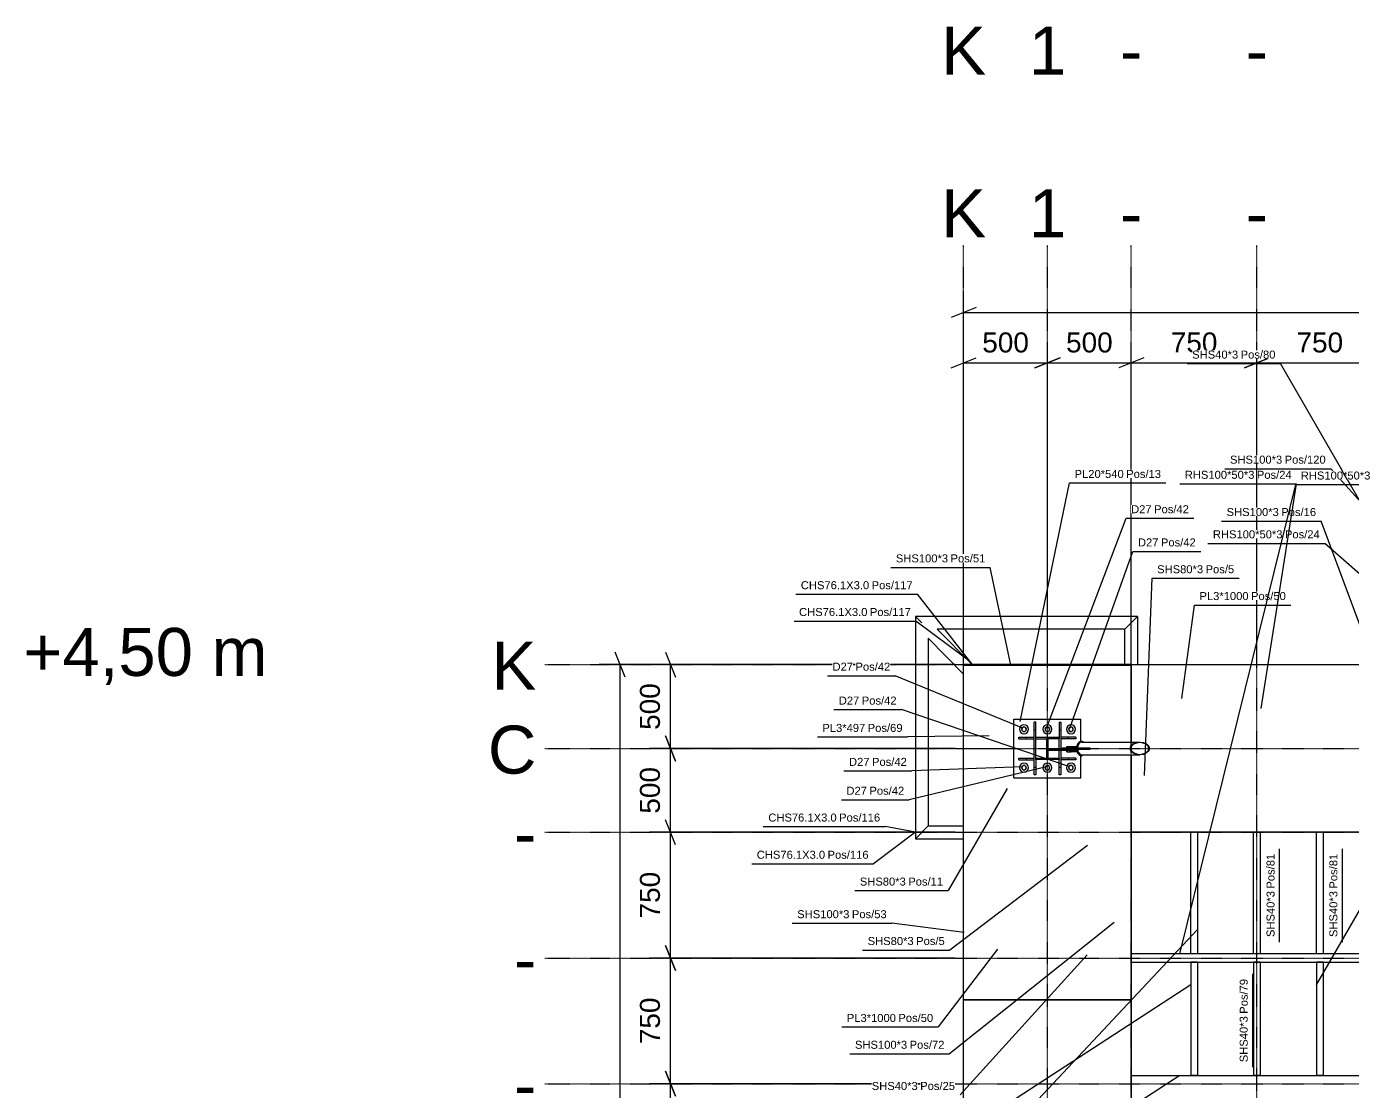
# Model space of a CAD drawing. Header units: millimetres. Extents: x -57554 to 16546, y 2142 to 98430.
# Drawn here: x -10027 to -2115, y 65376 to 71729 of the extents above; entities that cross this region are included whole.
import ezdxf

# ---------------------------------------------------------------- set-up
doc = ezdxf.new("R2010")
doc.units = ezdxf.units.MM
doc.linetypes.add('DXK_LINE_DOT3', pattern=[5.9187, 2.979, -0.9799, 0.9799, -0.9799])
doc.layers.add('S-Z2-A_TEXTUAL_ANNOTATION', color=7, linetype='Continuous')
doc.layers.add('S-Z23-A_DIMENSIONS', color=7, linetype='Continuous')
doc.styles.add('Arial', font='ARIAL.TTF', dxfattribs={"height": 0.2})

msp = doc.modelspace()

# ---------------------------------------------------------------- linework, layer by layer
at = {"color": 1, "linetype": 'DXK_LINE_DOT3'}
for p, q in [((-4434.8, 57422.3), (-4434.8, 70422.3)), ((-3934.8, 57422.3), (-3934.8, 70422.3)), ((-3434.8, 57422.3), (-3434.8, 70422.3)), ((-2684.8, 57422.3), (-2684.8, 70422.3)), ((-6934.8, 67922.3), (15065.2, 67922.3)), ((-6934.8, 67422.3), (15065.2, 67422.3)), ((-6934.8, 66922.3), (15065.2, 66922.3)), ((-6934.8, 66172.3), (15065.2, 66172.3)), ((-6934.8, 65422.3), (15065.2, 65422.3))]:
    msp.add_line(p, q, dxfattribs=at)
at = {"color": 2, "linetype": 'Continuous'}
for p, q in [((-3396.8, 68210.3), (-4722.9, 68210.3)), ((-4684.8, 68172.3), (-4722.9, 68210.3)), ((-4722.9, 68210.3), (-4722.9, 66884.2)), ((-3472.9, 68134.2), (-3396.8, 68210.3)), ((-3396.8, 68210.3), (-3396.8, 67922.3)), ((-3473.4, 68134.2), (-4593.5, 68134.2)), ((-4383.4, 67922.3), (-4593.5, 68134.2)), ((-3472.9, 68134.2), (-3473.4, 68134.2)), ((-3472.9, 67922.3), (-3472.9, 68134.2)), ((-4646.8, 68079.9), (-4646.8, 66960.3)), ((-4434.8, 67866.1), (-4646.8, 68079.9)), ((-3434.8, 67922.3), (-4434.8, 67922.3)), ((-4434.8, 67922.3), (-4434.8, 67919.3)), ((-4434.8, 67422.3), (-4434.8, 67919.3)), ((-4434.8, 67919.3), (-3434.8, 67919.3)), ((-3434.8, 67922.3), (-1934.8, 67922.3)), ((-3434.8, 67460.3), (-3434.8, 67922.3)), ((-3434.8, 67919.3), (-3434.8, 67460.3)), ((-4134.8, 67247.3), (-4134.8, 67597.3)), ((-4134.8, 67597.3), (-3734.8, 67597.3)), ((-4004.8, 67578.8), (-4014.8, 67578.8)), ((-4014.8, 67265.8), (-4014.8, 67578.8)), ((-4004.8, 67488.8), (-4004.8, 67578.8)), ((-3864.8, 67578.8), (-3854.8, 67578.8)), ((-3864.8, 67578.8), (-3864.8, 67488.8)), ((-3854.8, 67578.8), (-3854.8, 67418.3)), ((-3734.8, 67464.7), (-3734.8, 67597.3)), ((-4014.8, 67533.8), (-4004.8, 67533.8)), ((-3864.8, 67533.8), (-3854.8, 67533.8)), ((-4434.8, 65922.3), (-4434.8, 67422.3)), ((-4434.8, 67422.3), (-4134.8, 67422.3)), ((-4434.8, 67422.3), (-4134.8, 67422.3)), ((-4104.8, 67479.5), (-4104.8, 67489.5)), ((-4104.8, 67489.5), (-4014.8, 67489.5)), ((-4104.8, 67479.5), (-4014.8, 67479.5)), ((-4059.8, 67479.5), (-4059.8, 67489.5)), ((-4014.8, 67479.5), (-4014.8, 67489.5)), ((-4004.8, 67480.3), (-4004.8, 67488.8)), ((-4004.8, 67488.8), (-3864.8, 67488.8)), ((-4004.8, 67480.3), (-3937.6, 67480.3)), ((-4004.8, 67364.3), (-4004.8, 67480.3)), ((-3937.6, 67364.3), (-3937.6, 67480.3)), ((-3864.8, 67480.3), (-3932.1, 67480.3)), ((-3932.1, 67480.3), (-3932.1, 67364.3)), ((-3771.6, 67418.3), (-3932.1, 67418.3)), ((-3864.8, 67488.8), (-3864.8, 67480.3)), ((-3864.8, 67418.3), (-3864.8, 67480.3)), ((-3764.8, 67489.5), (-3854.8, 67489.5)), ((-3854.8, 67489.5), (-3854.8, 67479.5)), ((-3764.8, 67479.5), (-3854.8, 67479.5)), ((-3845.7, 67418.3), (-3845.7, 67426.3)), ((-3845.7, 67426.3), (-3680.2, 67426.3)), ((-3843.2, 67418.3), (-3843.2, 67426.3)), ((-3809.8, 67479.5), (-3809.8, 67489.5)), ((-3771.6, 67410.3), (-3771.6, 67418.3)), ((-3771.6, 67418.3), (-3680.2, 67418.3)), ((-3764.8, 67489.5), (-3764.8, 67479.5)), ((-3759, 67438.8), (-3760.6, 67426.3)), ((-3760.6, 67418.3), (-3759, 67405.8)), ((-3752.9, 67452.7), (-3759, 67438.8)), ((-3758.4, 67426.3), (-3756.7, 67438.8)), ((-3756.7, 67405.8), (-3758.4, 67418.3)), ((-3756.7, 67438.8), (-3750.6, 67452.7)), ((-3753.7, 67436.9), (-3755.1, 67426.3)), ((-3755.1, 67418.3), (-3753.7, 67407.7)), ((-3748.3, 67449.2), (-3753.7, 67436.9)), ((-3743.7, 67462.1), (-3752.9, 67452.7)), ((-3750.6, 67452.7), (-3741.4, 67462.1)), ((-3740.2, 67457.4), (-3748.3, 67449.2)), ((-3732.9, 67465.3), (-3743.7, 67462.1)), ((-3741.4, 67462.1), (-3730.6, 67465.3)), ((-3730.6, 67460.3), (-3740.2, 67457.4)), ((-3732.9, 67465.3), (-3730.6, 67465.3)), ((-3730.6, 67465.3), (-3719.8, 67462.1)), ((-3730.6, 67460.3), (-3383.9, 67460.3)), ((-3719.8, 67462.1), (-3718.1, 67460.3)), ((-3686.4, 67418.3), (-3686.4, 67426.3)), ((-3680.2, 67418.3), (-3680.2, 67426.3)), ((-3441.9, 67422.3), (-3437.4, 67436.9)), ((-3437.4, 67407.7), (-3441.9, 67422.3)), ((-3437.4, 67436.9), (-3424.9, 67449.2)), ((-3433.2, 67435.7), (-3437.3, 67422.3)), ((-3437.3, 67422.3), (-3433.2, 67408.9)), ((-3421.7, 67447.1), (-3433.2, 67435.7)), ((-3424.9, 67449.2), (-3406.1, 67457.4)), ((-3404.4, 67454.7), (-3421.7, 67447.1)), ((-3406.1, 67457.4), (-3383.9, 67460.3)), ((-3383.9, 67457.3), (-3404.4, 67454.7)), ((-3383.9, 67460.3), (-3361.8, 67457.4)), ((-3363.5, 67454.7), (-3383.9, 67457.3)), ((-3346.2, 67447.1), (-3363.5, 67454.7)), ((-3361.8, 67457.4), (-3343, 67449.2)), ((-3334.6, 67435.7), (-3346.2, 67447.1)), ((-3343, 67449.2), (-3330.4, 67436.9)), ((-3330.6, 67422.3), (-3334.6, 67435.7)), ((-3334.6, 67408.9), (-3330.6, 67422.3)), ((-3330.4, 67436.9), (-3326, 67422.3)), ((-3326, 67422.3), (-3330.4, 67407.7)), ((-4104.8, 67355), (-4104.8, 67365)), ((-4104.8, 67365), (-4014.8, 67365)), ((-4104.8, 67355), (-4014.8, 67355)), ((-4059.8, 67355), (-4059.8, 67365)), ((-4014.8, 67355), (-4014.8, 67365)), ((-4004.8, 67355.8), (-4004.8, 67364.3)), ((-4004.8, 67364.3), (-3937.6, 67364.3)), ((-3864.8, 67355.8), (-4004.8, 67355.8)), ((-4004.8, 67355.8), (-4004.8, 67265.8)), ((-3759.6, 67410.3), (-3932.1, 67410.3)), ((-3932.1, 67364.3), (-3864.8, 67364.3)), ((-3864.8, 67364.3), (-3864.8, 67410.3)), ((-3864.8, 67364.3), (-3864.8, 67355.8)), ((-3864.8, 67265.8), (-3864.8, 67355.8)), ((-3854.8, 67410.3), (-3854.8, 67265.8)), ((-3764.8, 67365), (-3854.8, 67365)), ((-3854.8, 67365), (-3854.8, 67355)), ((-3764.8, 67355), (-3854.8, 67355)), ((-3809.8, 67355), (-3809.8, 67365)), ((-3764.8, 67365), (-3764.8, 67355)), ((-3759, 67405.8), (-3752.9, 67391.9)), ((-3750.6, 67391.9), (-3756.7, 67405.8)), ((-3753.7, 67407.7), (-3748.3, 67395.4)), ((-3752.9, 67391.9), (-3743.7, 67382.5)), ((-3741.4, 67382.5), (-3750.6, 67391.9)), ((-3748.3, 67395.4), (-3740.2, 67387.1)), ((-3743.7, 67382.5), (-3732.9, 67379.2)), ((-3730.6, 67379.2), (-3741.4, 67382.5)), ((-3740.2, 67387.1), (-3730.6, 67384.2)), ((-3734.8, 67247.3), (-3734.8, 67379.8)), ((-3732.9, 67379.2), (-3730.6, 67379.2)), ((-3730.6, 67384.2), (-3383.9, 67384.2)), ((-3719.8, 67382.5), (-3730.6, 67379.2)), ((-3718.1, 67384.2), (-3719.8, 67382.5)), ((-3424.9, 67395.4), (-3437.4, 67407.7)), ((-3434.8, 66922.3), (-3434.8, 67384.2)), ((-3434.8, 67384.2), (-3434.8, 65922.3)), ((-3433.2, 67408.9), (-3421.7, 67397.5)), ((-3406.1, 67387.1), (-3424.9, 67395.4)), ((-3421.7, 67397.5), (-3404.4, 67389.9)), ((-3383.9, 67384.2), (-3406.1, 67387.1)), ((-3404.4, 67389.9), (-3383.9, 67387.2)), ((-3383.9, 67387.2), (-3363.5, 67389.9)), ((-3361.8, 67387.1), (-3383.9, 67384.2)), ((-3363.5, 67389.9), (-3346.2, 67397.5)), ((-3343, 67395.4), (-3361.8, 67387.1)), ((-3346.2, 67397.5), (-3334.6, 67408.9)), ((-3330.4, 67407.7), (-3343, 67395.4)), ((-4014.8, 67310.8), (-4004.8, 67310.8)), ((-4004.8, 67265.8), (-4014.8, 67265.8)), ((-3864.8, 67310.8), (-3854.8, 67310.8)), ((-3854.8, 67265.8), (-3864.8, 67265.8)), ((-4134.8, 67247.3), (-3734.8, 67247.3)), ((-4646.8, 66960.3), (-4722.9, 66884.2)), ((-4646.8, 66960.3), (-4646.3, 66960.3)), ((-4646.3, 66960.3), (-4434.8, 66960.3)), ((-4722.9, 66884.2), (-4434.8, 66884.2)), ((-1934.8, 66922.3), (-3434.8, 66922.3)), ((-3079.8, 66197.3), (-3079.8, 66922.3)), ((-3039.8, 66922.3), (-3039.8, 66197.3)), ((-2704.8, 66197.3), (-2704.8, 66922.3)), ((-2664.8, 66922.3), (-2664.8, 66197.3)), ((-2329.8, 66197.3), (-2329.8, 66922.3)), ((-2289.8, 66922.3), (-2289.8, 66197.3)), ((-1984.8, 66197.3), (-3434.8, 66197.3)), ((-3434.8, 66147.3), (-1984.8, 66147.3)), ((-3039.8, 66197.3), (-3079.8, 66197.3)), ((-3039.8, 66147.3), (-3079.8, 66147.3)), ((-3079.8, 66147.3), (-3079.8, 65472.3)), ((-3039.8, 66147.3), (-3039.8, 65472.3)), ((-2664.8, 66197.3), (-2704.8, 66197.3)), ((-2664.8, 66147.3), (-2704.8, 66147.3)), ((-2704.8, 66147.3), (-2704.8, 65472.3)), ((-2664.8, 66147.3), (-2664.8, 65472.3)), ((-2289.8, 66197.3), (-2329.8, 66197.3)), ((-2289.8, 66147.3), (-2329.8, 66147.3)), ((-2329.8, 66147.3), (-2329.8, 65472.3)), ((-2289.8, 66147.3), (-2289.8, 65472.3)), ((-4434.8, 64422.3), (-4434.8, 65922.3)), ((-4434.8, 65922.3), (-3434.8, 65922.3)), ((-3434.8, 65922.3), (-4434.8, 65922.3)), ((-3434.8, 65922.3), (-3434.8, 64422.3)), ((-3434.8, 65472.3), (-1984.8, 65472.3)), ((-3039.8, 65472.3), (-3079.8, 65472.3)), ((-2664.8, 65472.3), (-2704.8, 65472.3)), ((-2289.8, 65472.3), (-2329.8, 65472.3))]:
    msp.add_line(p, q, dxfattribs=at)
at = {"color": 6, "linetype": 'Continuous'}
for p, q in [((-3818.8, 67426.3), (-3818.8, 67434.3)), ((-3818.8, 67434.3), (-3793.9, 67434.3)), ((-3814.7, 67426.3), (-3814.7, 67434.3)), ((-3802.2, 67426.3), (-3802.2, 67434.3)), ((-3793.9, 67426.3), (-3793.9, 67434.3)), ((-3792.5, 67426.3), (-3792.5, 67434.3)), ((-3792.5, 67434.3), (-3763.7, 67434.3)), ((-3788.6, 67426.3), (-3788.6, 67434.3)), ((-3784.5, 67426.3), (-3784.5, 67434.3)), ((-3772.1, 67426.3), (-3772.1, 67434.3)), ((-3763.7, 67426.3), (-3763.7, 67434.3)), ((-3762.4, 67426.3), (-3762.4, 67434.3)), ((-3762.4, 67434.3), (-3759.6, 67434.3)), ((-3818.8, 67402.3), (-3818.8, 67410.3)), ((-3818.8, 67402.3), (-3793.9, 67402.3)), ((-3814.7, 67402.3), (-3814.7, 67410.3)), ((-3802.2, 67402.3), (-3802.2, 67410.3)), ((-3793.9, 67402.3), (-3793.9, 67410.3)), ((-3792.5, 67402.3), (-3792.5, 67410.3)), ((-3763.7, 67402.3), (-3792.5, 67402.3)), ((-3788.6, 67402.3), (-3788.6, 67410.3)), ((-3784.5, 67402.3), (-3784.5, 67410.3)), ((-3772.1, 67402.3), (-3772.1, 67410.3)), ((-3763.7, 67402.3), (-3763.7, 67410.3)), ((-3762.4, 67402.3), (-3762.4, 67410.3)), ((-3758.2, 67402.3), (-3762.4, 67402.3)), ((-3758.2, 67402.3), (-3758.2, 67404.1)), ((-3757.5, 67402.3), (-3758.2, 67402.3))]:
    msp.add_line(p, q, dxfattribs=at)
at = {"color": 2, "linetype": 'Continuous'}
for centre, radius, start, end in [((-4074.8, 67537.3), 27, 0, 180), ((-4074.8, 67537.3), 27, 180, 0), ((-4074.8, 67537.3), 14, 0, 180), ((-4074.8, 67537.3), 14, 180, 0), ((-4074.8, 67537.3), 13, 0, 180), ((-4074.8, 67537.3), 13, 180, 0), ((-3934.8, 67537.3), 27, 0, 180), ((-3934.8, 67537.3), 27, 180, 0), ((-3934.8, 67537.3), 14, 0, 180), ((-3934.8, 67537.3), 14, 180, 0), ((-3934.8, 67537.3), 13, 0, 180), ((-3934.8, 67537.3), 13, 180, 0), ((-3794.8, 67537.3), 27, 0, 180), ((-3794.8, 67537.3), 27, 180, 0), ((-3794.8, 67537.3), 14, 0, 180), ((-3794.8, 67537.3), 14, 180, 0), ((-3794.8, 67537.3), 13, 0, 180), ((-3794.8, 67537.3), 13, 180, 0), ((-4074.8, 67307.3), 27, 0, 180), ((-3934.8, 67307.3), 27, 0, 180), ((-3794.8, 67307.3), 27, 0, 180), ((-4074.8, 67307.3), 27, 180, 0), ((-4074.8, 67307.3), 14, 0, 180), ((-4074.8, 67307.3), 14, 180, 0), ((-4074.8, 67307.3), 13, 0, 180), ((-4074.8, 67307.3), 13, 180, 0), ((-3934.8, 67307.3), 27, 180, 0), ((-3934.8, 67307.3), 14, 0, 180), ((-3934.8, 67307.3), 14, 180, 0), ((-3934.8, 67307.3), 13, 0, 180), ((-3934.8, 67307.3), 13, 180, 0), ((-3794.8, 67307.3), 27, 180, 0), ((-3794.8, 67307.3), 14, 0, 180), ((-3794.8, 67307.3), 14, 180, 0), ((-3794.8, 67307.3), 13, 0, 180), ((-3794.8, 67307.3), 13, 180, 0)]:
    msp.add_arc(centre, radius, start, end, dxfattribs=at)
at = {"layer": 'S-Z2-A_TEXTUAL_ANNOTATION'}
msp.add_line((-3144.6, 65471.8), (-4660.1, 64486.8), dxfattribs=at)
at = {"layer": 'S-Z23-A_DIMENSIONS'}
for p, q in [((-4434.8, 67972.3), (-4434.8, 70147.3)), ((-4359.8, 70052.3), (-4509.8, 69992.3)), ((-4434.8, 70022.3), (12565.2, 70022.3)), ((-4434.8, 67972.3), (-4434.8, 69847.3)), ((-3934.8, 67972.3), (-3934.8, 69847.3)), ((-3934.8, 67972.3), (-3934.8, 69847.3)), ((-3434.8, 67972.3), (-3434.8, 69847.3)), ((-3434.8, 67972.3), (-3434.8, 69847.3)), ((-2684.8, 67972.3), (-2684.8, 69847.3)), ((-2684.8, 67972.3), (-2684.8, 69847.3)), ((-4509.8, 69692.3), (-4359.8, 69752.3)), ((-4434.8, 69722.3), (-3934.8, 69722.3)), ((-4009.8, 69692.3), (-3859.8, 69752.3)), ((-3934.8, 69722.3), (-3434.8, 69722.3)), ((-3359.8, 69752.3), (-3509.8, 69692.3)), ((-3359.8, 69752.3), (-3509.8, 69692.3)), ((-3434.8, 69722.3), (-2684.8, 69722.3)), ((-2759.8, 69692.3), (-2609.8, 69752.3)), ((-2609.8, 69752.3), (-2759.8, 69692.3)), ((-2684.8, 69722.3), (-1934.8, 69722.3)), ((-6454.8, 67847.3), (-6514.8, 67997.3)), ((-6214.8, 67997.3), (-6154.8, 67847.3)), ((-4484.8, 67922.3), (-6609.8, 67922.3)), ((-6484.8, 59922.3), (-6484.8, 67922.3)), ((-4484.8, 67922.3), (-6309.8, 67922.3)), ((-6184.8, 67422.3), (-6184.8, 67922.3)), ((-6214.8, 67497.3), (-6154.8, 67347.3)), ((-4484.8, 67422.3), (-6309.8, 67422.3)), ((-4484.8, 67422.3), (-6309.8, 67422.3)), ((-6184.8, 66922.3), (-6184.8, 67422.3)), ((-6154.8, 66847.3), (-6214.8, 66997.3)), ((-4484.8, 66922.3), (-6309.8, 66922.3)), ((-4484.8, 66922.3), (-6309.8, 66922.3)), ((-6184.8, 66172.3), (-6184.8, 66922.3)), ((-6214.8, 66247.3), (-6154.8, 66097.3)), ((-6154.8, 66097.3), (-6214.8, 66247.3)), ((-4484.8, 66172.3), (-6309.8, 66172.3)), ((-4484.8, 66172.3), (-6309.8, 66172.3)), ((-6184.8, 65422.3), (-6184.8, 66172.3)), ((-6214.8, 65497.3), (-6154.8, 65347.3)), ((-6154.8, 65347.3), (-6214.8, 65497.3)), ((-4484.8, 65422.3), (-6309.8, 65422.3)), ((-4484.8, 65422.3), (-6309.8, 65422.3)), ((-6184.8, 64672.3), (-6184.8, 65422.3))]:
    msp.add_line(p, q, dxfattribs=at)

# ---------------------------------------------------------------- texts
at = {"color": 5, "linetype": 'Continuous', "style": 'Arial'}
for s, height, p in [('K', 286.5, (-4568.1, 71442.5)), ('1', 286.5, (-4046, 71442.5)), ('-', 286.5, (-3501.5, 71442.5)), ('-', 286.5, (-2751.5, 71442.5)), ('K', 286.5, (-4568.1, 70472.3)), ('1', 286.5, (-4046, 70472.3)), ('-', 286.5, (-3501.5, 70472.3)), ('-', 286.5, (-2751.5, 70472.3)), ('+4,50 m', 286.52, (-10046.4, 67855)), ('K', 286.5, (-7251.4, 67772.3)), ('C', 286.5, (-7273.7, 67272.3)), ('-', 286.5, (-7118.1, 66772.3)), ('-', 286.5, (-7118.1, 66022.3)), ('-', 286.5, (-7118.1, 65272.3))]:
    msp.add_text(s, height=height, dxfattribs=at).set_placement(p)

# ---------------------------------------------------------------- wipeouts: each hides what was drawn before it
for points in [[(-3480, 69036), (-3480, 69086), (-3772.8, 69086), (-3772.8, 69036)], [(-3272.7, 68627.6), (-3272.7, 68677.6), (-3394.9, 68677.6), (-3394.9, 68627.6)], [(-4528.2, 68532.4), (-4528.2, 68582.4), (-4839.4, 68582.4), (-4839.4, 68532.4)], [(-3006.2, 68467.6), (-3006.2, 68517.6), (-3280.3, 68517.6), (-3280.3, 68467.6)], [(-4998.9, 68372.4), (-4998.9, 68422.4), (-5406.4, 68422.4), (-5406.4, 68372.4)], [(-2735, 68307.6), (-2735, 68357.6), (-3027.7, 68357.6), (-3027.7, 68307.6)], [(-5009.5, 68212.4), (-5009.5, 68262.4), (-5417, 68262.4), (-5417, 68212.4)], [(-5057.8, 67684), (-5057.8, 67734), (-5180.1, 67734), (-5180.1, 67684)], [(-5022.2, 67521.1), (-5022.2, 67571.1), (-5277.8, 67571.1), (-5277.8, 67521.1)], [(-4996.7, 67318.6), (-4996.7, 67368.6), (-5119, 67368.6), (-5119, 67318.6)], [(-5012.1, 67146.3), (-5012.1, 67196.3), (-5134.4, 67196.3), (-5134.4, 67146.3)], [(-5193, 66986.3), (-5193, 67036.3), (-5600.5, 67036.3), (-5600.5, 66986.3)], [(-5261.9, 66764.4), (-5261.9, 66814.4), (-5669.4, 66814.4), (-5669.4, 66764.4)], [(-4780.4, 66604.4), (-4780.4, 66654.4), (-5054.5, 66654.4), (-5054.5, 66604.4)], [(-5116.8, 66409.8), (-5116.8, 66459.8), (-5428, 66459.8), (-5428, 66409.8)], [(-4839.3, 65790.9), (-4839.3, 65840.9), (-5132, 65840.9), (-5132, 65790.9)], [(-4772.1, 65630.9), (-4772.1, 65680.9), (-5083.3, 65680.9), (-5083.3, 65630.9)]]:
    msp.add_wipeout(points).dxf.layer = 'S-Z2-A_TEXTUAL_ANNOTATION'

# ---------------------------------------------------------------- next in the draw order: linework, layer by layer
at = {"layer": 'S-Z2-A_TEXTUAL_ANNOTATION'}
for p, q in [((-4096.7, 67584), (-3802.8, 69006)), ((-3800.8, 67543.2), (-3424.9, 68597.6)), ((-3356.4, 67261.8), (-3310.3, 68437.6)), ((-3132.7, 67720.7), (-3057.7, 68277.6))]:
    msp.add_line(p, q, dxfattribs=at)

# ---------------------------------------------------------------- next in the draw order: wipeouts: each hides what was drawn before it
for points, layer in [([(-2534.4, 69121.4), (-2534.4, 69171.4), (-2845.6, 69171.4), (-2845.6, 69121.4)], 'S-Z2-A_TEXTUAL_ANNOTATION'), ([(-3257.6, 69036), (-3257.6, 69086), (-3465, 69086), (-3465, 69036)], 'S-Z2-A_TEXTUAL_ANNOTATION'), ([(-3313.5, 68825.7), (-3313.5, 68875.7), (-3435.8, 68875.7), (-3435.8, 68825.7)], 'S-Z2-A_TEXTUAL_ANNOTATION'), ([(-2554.6, 68808.8), (-2554.6, 68858.8), (-2865.8, 68858.8), (-2865.8, 68808.8)], 'S-Z2-A_TEXTUAL_ANNOTATION'), ([(-3050.2, 68627.6), (-3050.2, 68677.6), (-3257.7, 68677.6), (-3257.7, 68627.6)], 'S-Z2-A_TEXTUAL_ANNOTATION'), ([(-2532.6, 68675.9), (-2532.6, 68725.9), (-2947.6, 68725.9), (-2947.6, 68675.9)], 'S-Z2-A_TEXTUAL_ANNOTATION'), ([(-4305.8, 68532.4), (-4305.8, 68582.4), (-4513.2, 68582.4), (-4513.2, 68532.4)], 'S-Z2-A_TEXTUAL_ANNOTATION'), ([(-2820.8, 68467.6), (-2820.8, 68517.6), (-2991.2, 68517.6), (-2991.2, 68467.6)], 'S-Z2-A_TEXTUAL_ANNOTATION'), ([(-4739.4, 68372.4), (-4739.4, 68422.4), (-4983.9, 68422.4), (-4983.9, 68372.4)], 'S-Z2-A_TEXTUAL_ANNOTATION'), ([(-2512.6, 68307.6), (-2512.6, 68357.6), (-2720, 68357.6), (-2720, 68307.6)], 'S-Z2-A_TEXTUAL_ANNOTATION'), ([(-4750, 68212.4), (-4750, 68262.4), (-4994.5, 68262.4), (-4994.5, 68212.4)], 'S-Z2-A_TEXTUAL_ANNOTATION'), ([(-5095.4, 67886.3), (-5095.4, 67936.3), (-5217.6, 67936.3), (-5217.6, 67886.3)], 'S-Z2-A_TEXTUAL_ANNOTATION'), ([(-4835.4, 67684), (-4835.4, 67734), (-5042.8, 67734), (-5042.8, 67684)], 'S-Z2-A_TEXTUAL_ANNOTATION'), ([(-4799.7, 67521.1), (-4799.7, 67571.1), (-5007.2, 67571.1), (-5007.2, 67521.1)], 'S-Z2-A_TEXTUAL_ANNOTATION'), ([(-4789.6, 67146.3), (-4789.6, 67196.3), (-4997.1, 67196.3), (-4997.1, 67146.3)], 'S-Z2-A_TEXTUAL_ANNOTATION'), ([(-4933.5, 66986.3), (-4933.5, 67036.3), (-5178, 67036.3), (-5178, 66986.3)], 'S-Z2-A_TEXTUAL_ANNOTATION'), ([(-5002.4, 66764.4), (-5002.4, 66814.4), (-5246.9, 66814.4), (-5246.9, 66764.4)], 'S-Z2-A_TEXTUAL_ANNOTATION'), ([(-4557.9, 66604.4), (-4557.9, 66654.4), (-4765.4, 66654.4), (-4765.4, 66604.4)], 'S-Z2-A_TEXTUAL_ANNOTATION'), ([(-4894.4, 66409.8), (-4894.4, 66459.8), (-5101.8, 66459.8), (-5101.8, 66409.8)], 'S-Z2-A_TEXTUAL_ANNOTATION'), ([(-4616.8, 65790.9), (-4616.8, 65840.9), (-4824.3, 65840.9), (-4824.3, 65790.9)], 'S-Z2-A_TEXTUAL_ANNOTATION'), ([(-2739.8, 65824.8), (-2789.8, 65824.8), (-2789.8, 65550.7), (-2739.8, 65550.7)], 'S-Z2-A_TEXTUAL_ANNOTATION'), ([(-4549.6, 65630.9), (-4549.6, 65680.9), (-4757.1, 65680.9), (-4757.1, 65630.9)], 'S-Z2-A_TEXTUAL_ANNOTATION'), ([(-4709.1, 65385.2), (-4709.1, 65435.2), (-4983.2, 65435.2), (-4983.2, 65385.2)], 'S-Z2-A_TEXTUAL_ANNOTATION'), ([(-3520.9, 69759.8), (-3520.9, 69934.8), (-3848.8, 69934.8), (-3848.8, 69759.8)], 'S-Z23-A_DIMENSIONS'), ([(-2895.9, 69759.8), (-2895.9, 69934.8), (-3223.8, 69934.8), (-3223.8, 69759.8)], 'S-Z23-A_DIMENSIONS'), ([(-2145.9, 69759.8), (-2145.9, 69934.8), (-2473.8, 69934.8), (-2473.8, 69759.8)], 'S-Z23-A_DIMENSIONS'), ([(-6222.3, 67336.3), (-6397.3, 67336.3), (-6397.3, 67008.3), (-6222.3, 67008.3)], 'S-Z23-A_DIMENSIONS'), ([(-6222.3, 66711.3), (-6397.3, 66711.3), (-6397.3, 66383.3), (-6222.3, 66383.3)], 'S-Z23-A_DIMENSIONS'), ([(-6222.3, 65961.3), (-6397.3, 65961.3), (-6397.3, 65633.3), (-6222.3, 65633.3)], 'S-Z23-A_DIMENSIONS')]:
    msp.add_wipeout(points).dxf.layer = layer

# ---------------------------------------------------------------- next in the draw order: linework, layer by layer
for p, q in [((-2329.4, 66012), (420.6, 70775)), ((-3802.8, 69006), (-3227.6, 69006)), ((-3940.8, 67543.2), (-3465.8, 68795.7)), ((-3424.9, 68597.6), (-3020.2, 68597.6)), ((-4869.4, 68502.4), (-4275.8, 68502.4)), ((-4152.8, 67918.8), (-4275.8, 68502.4)), ((-3310.3, 68437.6), (-2790.8, 68437.6)), ((-5436.4, 68342.4), (-4709.4, 68342.4)), ((-4378.4, 67916.5), (-4709.4, 68342.4)), ((-3057.7, 68277.6), (-2482.6, 68277.6)), ((-5447, 68182.4), (-4720, 68182.4)), ((-4416.2, 67954.7), (-4720, 68182.4)), ((-5210.1, 67654), (-4805.4, 67654)), ((-5307.8, 67491.1), (-4769.7, 67491.1)), ((-4283.3, 67497.8), (-4769.7, 67491.1)), ((-3940.8, 67313.2), (-4759.6, 67116.3)), ((-4174.4, 67184.4), (-4527.9, 66574.4)), ((-5164.4, 67116.3), (-4759.6, 67116.3)), ((-5630.5, 66956.3), (-4903.5, 66956.3)), ((-4722.4, 66922.8), (-4903.5, 66956.3)), ((-4722.4, 66922.8), (-4972.4, 66734.4)), ((-5699.4, 66734.4), (-4972.4, 66734.4)), ((-5084.5, 66574.4), (-4527.9, 66574.4)), ((-3537.4, 66384.4), (-4519.6, 65600.9)), ((-5458, 66379.8), (-4864.4, 66379.8)), ((-4431.4, 66324.4), (-4864.4, 66379.8)), ((-4233.3, 66224.5), (-4586.8, 65760.9)), ((-3079.4, 66012), (-4594.9, 65027)), ((-5162, 65760.9), (-4586.8, 65760.9)), ((-5113.3, 65600.9), (-4519.6, 65600.9))]:
    msp.add_line(p, q, dxfattribs=at)
at = {"layer": 'S-Z23-A_DIMENSIONS'}
for p, q in [((-3859.8, 69752.3), (-4009.8, 69692.3)), ((-6154.8, 67347.3), (-6214.8, 67497.3)), ((-6154.8, 66847.3), (-6214.8, 66997.3))]:
    msp.add_line(p, q, dxfattribs=at)

# ---------------------------------------------------------------- next in the draw order: texts
at = {"layer": 'S-Z2-A_TEXTUAL_ANNOTATION', "style": 'Arial'}
for s, height, p in [('PL20*540', 47.75, (-3772.8, 69036)), ('Pos/13', 47.75, (-3465, 69036)), ('Pos/42', 47.75, (-3257.7, 68627.6)), ('D27', 47.75, (-3394.9, 68627.6)), ('SHS100*3', 47.75, (-4839.4, 68532.4)), ('Pos/51', 47.75, (-4513.2, 68532.4)), ('SHS80*3', 47.75, (-3280.3, 68467.6)), ('Pos/5', 47.75, (-2991.2, 68467.6)), ('CHS76.1X3.0', 47.754, (-5406.4, 68372.4)), ('Pos/117', 47.75, (-4983.9, 68372.4)), ('PL3*1000', 47.75, (-3027.7, 68307.6)), ('Pos/50', 47.75, (-2720, 68307.6)), ('CHS76.1X3.0', 47.754, (-5417, 68212.4)), ('Pos/117', 47.75, (-4994.5, 68212.4)), ('D27', 47.75, (-5180.1, 67684)), ('Pos/42', 47.75, (-5042.8, 67684)), ('Pos/69', 47.75, (-5007.2, 67521.1)), ('PL3*497', 47.75, (-5277.8, 67521.1)), ('D27', 47.75, (-5134.4, 67146.3)), ('Pos/42', 47.75, (-4997.1, 67146.3)), ('CHS76.1X3.0', 47.754, (-5600.5, 66986.3)), ('Pos/116', 47.75, (-5178, 66986.3)), ('CHS76.1X3.0', 47.754, (-5669.4, 66764.4)), ('Pos/116', 47.75, (-5246.9, 66764.4)), ('SHS80*3', 47.75, (-5054.5, 66604.4)), ('Pos/11', 47.75, (-4765.4, 66604.4)), ('SHS100*3', 47.75, (-5428, 66409.8)), ('Pos/53', 47.75, (-5101.8, 66409.8)), ('PL3*1000', 47.75, (-5132, 65790.9)), ('Pos/50', 47.75, (-4824.3, 65790.9)), ('SHS100*3', 47.75, (-5083.3, 65630.9)), ('Pos/72', 47.75, (-4757.1, 65630.9))]:
    msp.add_text(s, height=height, dxfattribs=at).set_placement(p)
at = {"layer": 'S-Z23-A_DIMENSIONS', "style": 'Arial'}
for s, p in [('500', (-3823.8, 69784.8)), ('750', (-3198.8, 69784.8)), ('750', (-2448.8, 69784.8))]:
    msp.add_text(s, height=119.38, dxfattribs=at).set_placement(p)
for s, p in [('500', (-6247.3, 67033.3)), ('750', (-6247.3, 66408.3)), ('750', (-6247.3, 65658.3))]:
    msp.add_text(s, height=119.38, rotation=90.00021, dxfattribs=at).set_placement(p)

# ---------------------------------------------------------------- next in the draw order: wipeouts: each hides what was drawn before it
for points in [[(-3091, 68825.7), (-3091, 68875.7), (-3298.5, 68875.7), (-3298.5, 68825.7)], [(-4872.9, 67886.3), (-4872.9, 67936.3), (-5080.4, 67936.3), (-5080.4, 67886.3)], [(-2739.8, 66047.3), (-2789.8, 66047.3), (-2789.8, 65839.8), (-2739.8, 65839.8)]]:
    msp.add_wipeout(points).dxf.layer = 'S-Z2-A_TEXTUAL_ANNOTATION'

# ---------------------------------------------------------------- next in the draw order: linework, layer by layer
at = {"layer": 'S-Z2-A_TEXTUAL_ANNOTATION'}
for p, q in [((-3465.8, 68795.7), (-3061, 68795.7)), ((-5247.6, 67856.3), (-4842.9, 67856.3)), ((-4080.8, 67543.2), (-4842.9, 67856.3)), ((-2709.8, 65520.7), (-2709.8, 66077.3))]:
    msp.add_line(p, q, dxfattribs=at)

# ---------------------------------------------------------------- next in the draw order: texts
at = {"layer": 'S-Z2-A_TEXTUAL_ANNOTATION', "style": 'Arial'}
for s, p in [('D27', (-3435.8, 68825.7)), ('Pos/42', (-3298.5, 68825.7)), ('D27', (-5217.6, 67886.3)), ('Pos/42', (-5080.4, 67886.3))]:
    msp.add_text(s, height=47.75, dxfattribs=at).set_placement(p)
for s, p in [('Pos/79', (-2739.8, 65839.8)), ('SHS40*3', (-2739.8, 65550.7))]:
    msp.add_text(s, height=47.75, rotation=90.00021, dxfattribs=at).set_placement(p)

# ---------------------------------------------------------------- next in the draw order: wipeouts: each hides what was drawn before it
for points, layer in [([(-2797, 69748.1), (-2797, 69798.1), (-3071.1, 69798.1), (-3071.1, 69748.1)], 'S-Z2-A_TEXTUAL_ANNOTATION'), ([(-2274.8, 69121.4), (-2274.8, 69171.4), (-2519.4, 69171.4), (-2519.4, 69121.4)], 'S-Z2-A_TEXTUAL_ANNOTATION'), ([(-2332.1, 68808.8), (-2332.1, 68858.8), (-2539.6, 68858.8), (-2539.6, 68808.8)], 'S-Z2-A_TEXTUAL_ANNOTATION'), ([(-4774.2, 67318.6), (-4774.2, 67368.6), (-4981.7, 67368.6), (-4981.7, 67318.6)], 'S-Z2-A_TEXTUAL_ANNOTATION'), ([(-2204.8, 66571.4), (-2254.8, 66571.4), (-2254.8, 66297.3), (-2204.8, 66297.3)], 'S-Z2-A_TEXTUAL_ANNOTATION'), ([(-4733.4, 66249.8), (-4733.4, 66299.8), (-5007.6, 66299.8), (-5007.6, 66249.8)], 'S-Z2-A_TEXTUAL_ANNOTATION'), ([(-4486.6, 65385.2), (-4486.6, 65435.2), (-4694.1, 65435.2), (-4694.1, 65385.2)], 'S-Z2-A_TEXTUAL_ANNOTATION'), ([(-4020.9, 69759.8), (-4020.9, 69934.8), (-4348.8, 69934.8), (-4348.8, 69759.8)], 'S-Z23-A_DIMENSIONS'), ([(-6222.3, 67836.3), (-6397.3, 67836.3), (-6397.3, 67508.3), (-6222.3, 67508.3)], 'S-Z23-A_DIMENSIONS')]:
    msp.add_wipeout(points).dxf.layer = layer

# ---------------------------------------------------------------- next in the draw order: linework, layer by layer
at = {"layer": 'S-Z2-A_TEXTUAL_ANNOTATION'}
for p, q in [((-2875.6, 69091.4), (-2244.8, 69091.4)), ((-1234.4, 67962.6), (-2244.8, 69091.4)), ((-2895.8, 68778.8), (-2302.1, 68778.8)), ((-1885.3, 67660.2), (-2302.1, 68778.8)), ((-3800.8, 67313.2), (-4805.4, 67654)), ((-5149, 67288.6), (-4744.2, 67288.6)), ((-4080.8, 67313.2), (-4744.2, 67288.6)), ((-3696.9, 66191.8), (-4456.6, 65355.2))]:
    msp.add_line(p, q, dxfattribs=at)

# ---------------------------------------------------------------- next in the draw order: texts
at = {"layer": 'S-Z2-A_TEXTUAL_ANNOTATION', "style": 'Arial'}
for s, p in [('SHS100*3', (-2845.6, 69121.4)), ('Pos/120', (-2519.4, 69121.4)), ('SHS100*3', (-2865.8, 68808.8)), ('Pos/16', (-2539.6, 68808.8)), ('D27', (-5119, 67318.6)), ('Pos/42', (-4981.7, 67318.6)), ('SHS40*3', (-4983.2, 65385.2)), ('Pos/25', (-4694.1, 65385.2))]:
    msp.add_text(s, height=47.75, dxfattribs=at).set_placement(p)
at = {"layer": 'S-Z23-A_DIMENSIONS', "style": 'Arial'}
msp.add_text('500', height=119.38, dxfattribs=at).set_placement((-4323.8, 69784.8))
msp.add_text('500', height=119.38, rotation=90.00021, dxfattribs=at).set_placement((-6247.3, 67533.3))

# ---------------------------------------------------------------- next in the draw order: wipeouts: each hides what was drawn before it
for points in [[(-2574.6, 69748.1), (-2574.6, 69798.1), (-2782, 69798.1), (-2782, 69748.1)], [(-2204.8, 66793.9), (-2254.8, 66793.9), (-2254.8, 66586.4), (-2204.8, 66586.4)], [(-4548, 66249.8), (-4548, 66299.8), (-4718.4, 66299.8), (-4718.4, 66249.8)]]:
    msp.add_wipeout(points).dxf.layer = 'S-Z2-A_TEXTUAL_ANNOTATION'

# ---------------------------------------------------------------- next in the draw order: linework, layer by layer
at = {"layer": 'S-Z2-A_TEXTUAL_ANNOTATION'}
for p, q in [((-3101.1, 69718.1), (-2544.6, 69718.1)), ((-3695.3, 66843.8), (-4518, 66219.8)), ((-2174.8, 66267.3), (-2174.8, 66823.9)), ((-3040.3, 66342.6), (-4666.7, 64606.3)), ((-5037.6, 66219.8), (-4518, 66219.8))]:
    msp.add_line(p, q, dxfattribs=at)

# ---------------------------------------------------------------- next in the draw order: texts
at = {"layer": 'S-Z2-A_TEXTUAL_ANNOTATION', "style": 'Arial'}
for s, p in [('SHS40*3', (-3071.1, 69748.1)), ('Pos/80', (-2782, 69748.1)), ('SHS80*3', (-5007.6, 66249.8)), ('Pos/5', (-4718.4, 66249.8))]:
    msp.add_text(s, height=47.75, dxfattribs=at).set_placement(p)
for s, p in [('Pos/81', (-2204.8, 66586.4)), ('SHS40*3', (-2204.8, 66297.3))]:
    msp.add_text(s, height=47.75, rotation=90.00021, dxfattribs=at).set_placement(p)

# ---------------------------------------------------------------- next in the draw order: wipeouts: each hides what was drawn before it
for points in [[(-2008.2, 69026.6), (-2008.2, 69076.6), (-2423.2, 69076.6), (-2423.2, 69026.6)], [(-2310.2, 68675.9), (-2310.2, 68725.9), (-2517.6, 68725.9), (-2517.6, 68675.9)]]:
    msp.add_wipeout(points).dxf.layer = 'S-Z2-A_TEXTUAL_ANNOTATION'

# ---------------------------------------------------------------- next in the draw order: linework, layer by layer
at = {"layer": 'S-Z2-A_TEXTUAL_ANNOTATION'}
for p, q in [((-3144.6, 66196.8), (-2453.2, 68996.6)), ((-2453.2, 68996.6), (-1755.8, 68996.6)), ((-2977.6, 68645.9), (-2280.2, 68645.9)), ((-1160.3, 67660.2), (-2280.2, 68645.9))]:
    msp.add_line(p, q, dxfattribs=at)

# ---------------------------------------------------------------- next in the draw order: texts
at = {"layer": 'S-Z2-A_TEXTUAL_ANNOTATION', "style": 'Arial'}
for s, height, p in [('RHS100*50*3', 47.754, (-2423.2, 69026.6)), ('RHS100*50*3', 47.754, (-2947.6, 68675.9)), ('Pos/24', 47.75, (-2517.6, 68675.9))]:
    msp.add_text(s, height=height, dxfattribs=at).set_placement(p)

# ---------------------------------------------------------------- next in the draw order: wipeouts: each hides what was drawn before it
for points in [[(-2700.3, 69031), (-2700.3, 69081), (-3115.3, 69081), (-3115.3, 69031)], [(-2579.8, 66571.4), (-2629.8, 66571.4), (-2629.8, 66297.3), (-2579.8, 66297.3)]]:
    msp.add_wipeout(points).dxf.layer = 'S-Z2-A_TEXTUAL_ANNOTATION'

# ---------------------------------------------------------------- next in the draw order: wipeouts: each hides what was drawn before it
msp.add_wipeout([(-2579.8, 66793.9), (-2629.8, 66793.9), (-2629.8, 66586.4), (-2579.8, 66586.4)]).dxf.layer = 'S-Z2-A_TEXTUAL_ANNOTATION'

# ---------------------------------------------------------------- next in the draw order: linework, layer by layer
at = {"layer": 'S-Z2-A_TEXTUAL_ANNOTATION'}
for p, q in [((-269.6, 65777.8), (-2544.6, 69718.1)), ((-2549.8, 66267.3), (-2549.8, 66823.9))]:
    msp.add_line(p, q, dxfattribs=at)

# ---------------------------------------------------------------- next in the draw order: texts
at = {"layer": 'S-Z2-A_TEXTUAL_ANNOTATION', "style": 'Arial'}
for s, p in [('Pos/81', (-2579.8, 66586.4)), ('SHS40*3', (-2579.8, 66297.3))]:
    msp.add_text(s, height=47.75, rotation=90.00021, dxfattribs=at).set_placement(p)

# ---------------------------------------------------------------- next in the draw order: wipeouts: each hides what was drawn before it
msp.add_wipeout([(-2477.9, 69031), (-2477.9, 69081), (-2685.3, 69081), (-2685.3, 69031)]).dxf.layer = 'S-Z2-A_TEXTUAL_ANNOTATION'

# ---------------------------------------------------------------- next in the draw order: linework, layer by layer
at = {"layer": 'S-Z2-A_TEXTUAL_ANNOTATION'}
for p in [(-3145.3, 69001), (-2660.3, 67660.2)]:
    msp.add_line(p, (-2447.9, 69001), dxfattribs=at)

# ---------------------------------------------------------------- next in the draw order: texts
at = {"layer": 'S-Z2-A_TEXTUAL_ANNOTATION', "style": 'Arial'}
for s, height, p in [('RHS100*50*3', 47.754, (-3115.3, 69031)), ('Pos/24', 47.75, (-2685.3, 69031))]:
    msp.add_text(s, height=height, dxfattribs=at).set_placement(p)

doc.saveas('drawing.dxf')
